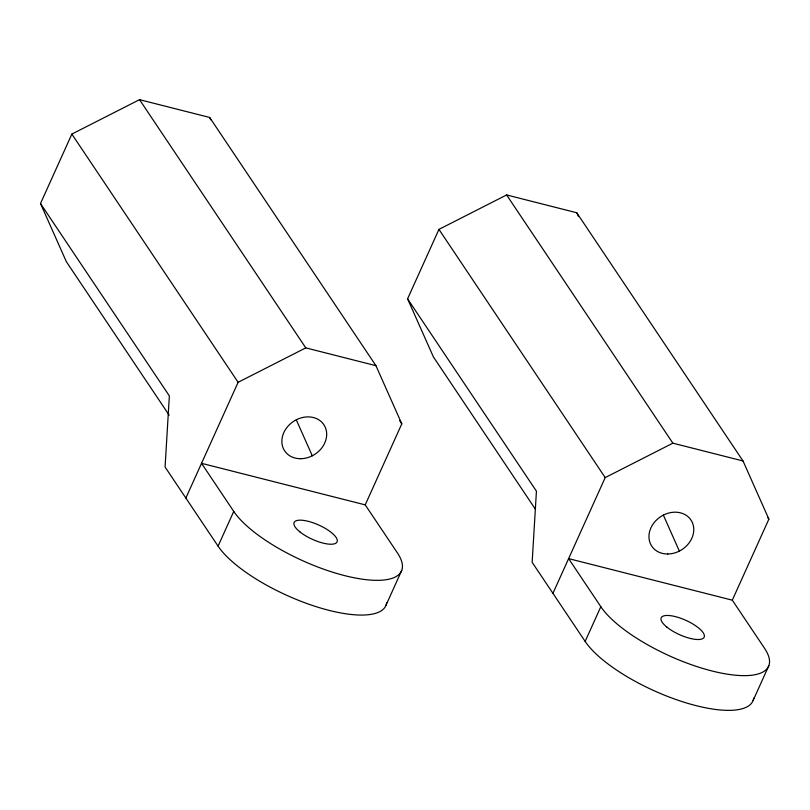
<?xml version="1.0" encoding="UTF-8"?>
<svg xmlns="http://www.w3.org/2000/svg" width="810" height="810" viewBox="0 0 810 810"><rect width="100%" height="100%" fill="white"/><g stroke="black" fill="none" stroke-linecap="round" stroke-linejoin="round"><path stroke-width="1.21" d="M169.158 415.176L66.359 261.701L40.5 203.533L71.857 134.085L139.533 99.66L209.679 117.46L375.941 365.685L401.8 423.853L365.219 504.873L397.437 552.967A94.254 31.306 24.3 0 1 344.685 575.626A94.254 31.306 24.3 0 1 233.746 511.414L201.538 463.32L365.219 504.873M185.855 498.049L238.12 382.3L305.785 347.875L375.941 365.685M386.664 602.731A94.254 31.306 24.3 0 1 312.478 605.465A94.254 31.306 24.3 0 1 218.072 546.142L233.746 511.414M535.542 509.419L433.441 356.997L407.582 298.829L438.939 229.382L506.614 194.947L576.76 212.757L743.023 460.971L768.882 519.139L732.301 600.169L764.519 648.253A94.254 31.306 24.3 0 1 711.767 670.923A94.254 31.306 24.3 0 1 600.828 606.71L568.62 558.616L732.301 600.169M386.046 605.151L401.719 570.422M552.936 593.345L605.202 477.596L672.867 443.171L743.023 460.971M753.745 698.028A94.254 31.306 24.3 0 1 679.56 700.761A94.254 31.306 24.3 0 1 585.154 641.429L600.828 606.71M753.128 700.437L768.801 665.719M767.485 517.053L768.882 519.139M506.614 194.947L672.867 443.171M438.939 229.382L605.202 477.596M407.582 298.829L536.433 491.194L532.15 562.312L585.154 641.429M399.694 420.704L401.8 423.853M139.533 99.66L305.785 347.875M71.857 134.085L238.12 382.3M40.5 203.533L169.351 395.898L165.078 467.026L218.072 546.142M576.76 212.757L578.279 216.179M663.36 515.099L679.367 551.083M209.679 117.46L210.691 119.748M296.278 419.803L312.285 455.797M666.934 627.153A23.561 7.827 24.3 0 0 703.505 638.067A23.561 7.827 24.3 0 0 677.575 617.23A23.561 7.827 24.3 0 0 666.934 627.153M667.825 553.999A23.561 19.602 -33.8 0 0 692.297 522.44A23.561 19.602 -33.8 0 0 653.964 522.835A23.561 19.602 -33.8 0 0 667.825 553.999M300.743 458.713A23.561 19.602 -33.8 0 0 325.215 427.153A23.561 19.602 -33.8 0 0 286.882 427.538A23.561 19.602 -33.8 0 0 300.743 458.713M299.862 531.866A23.561 7.827 24.3 0 0 336.423 542.781A23.561 7.827 24.3 0 0 310.493 521.934A23.561 7.827 24.3 0 0 299.862 531.866"/></g></svg>
